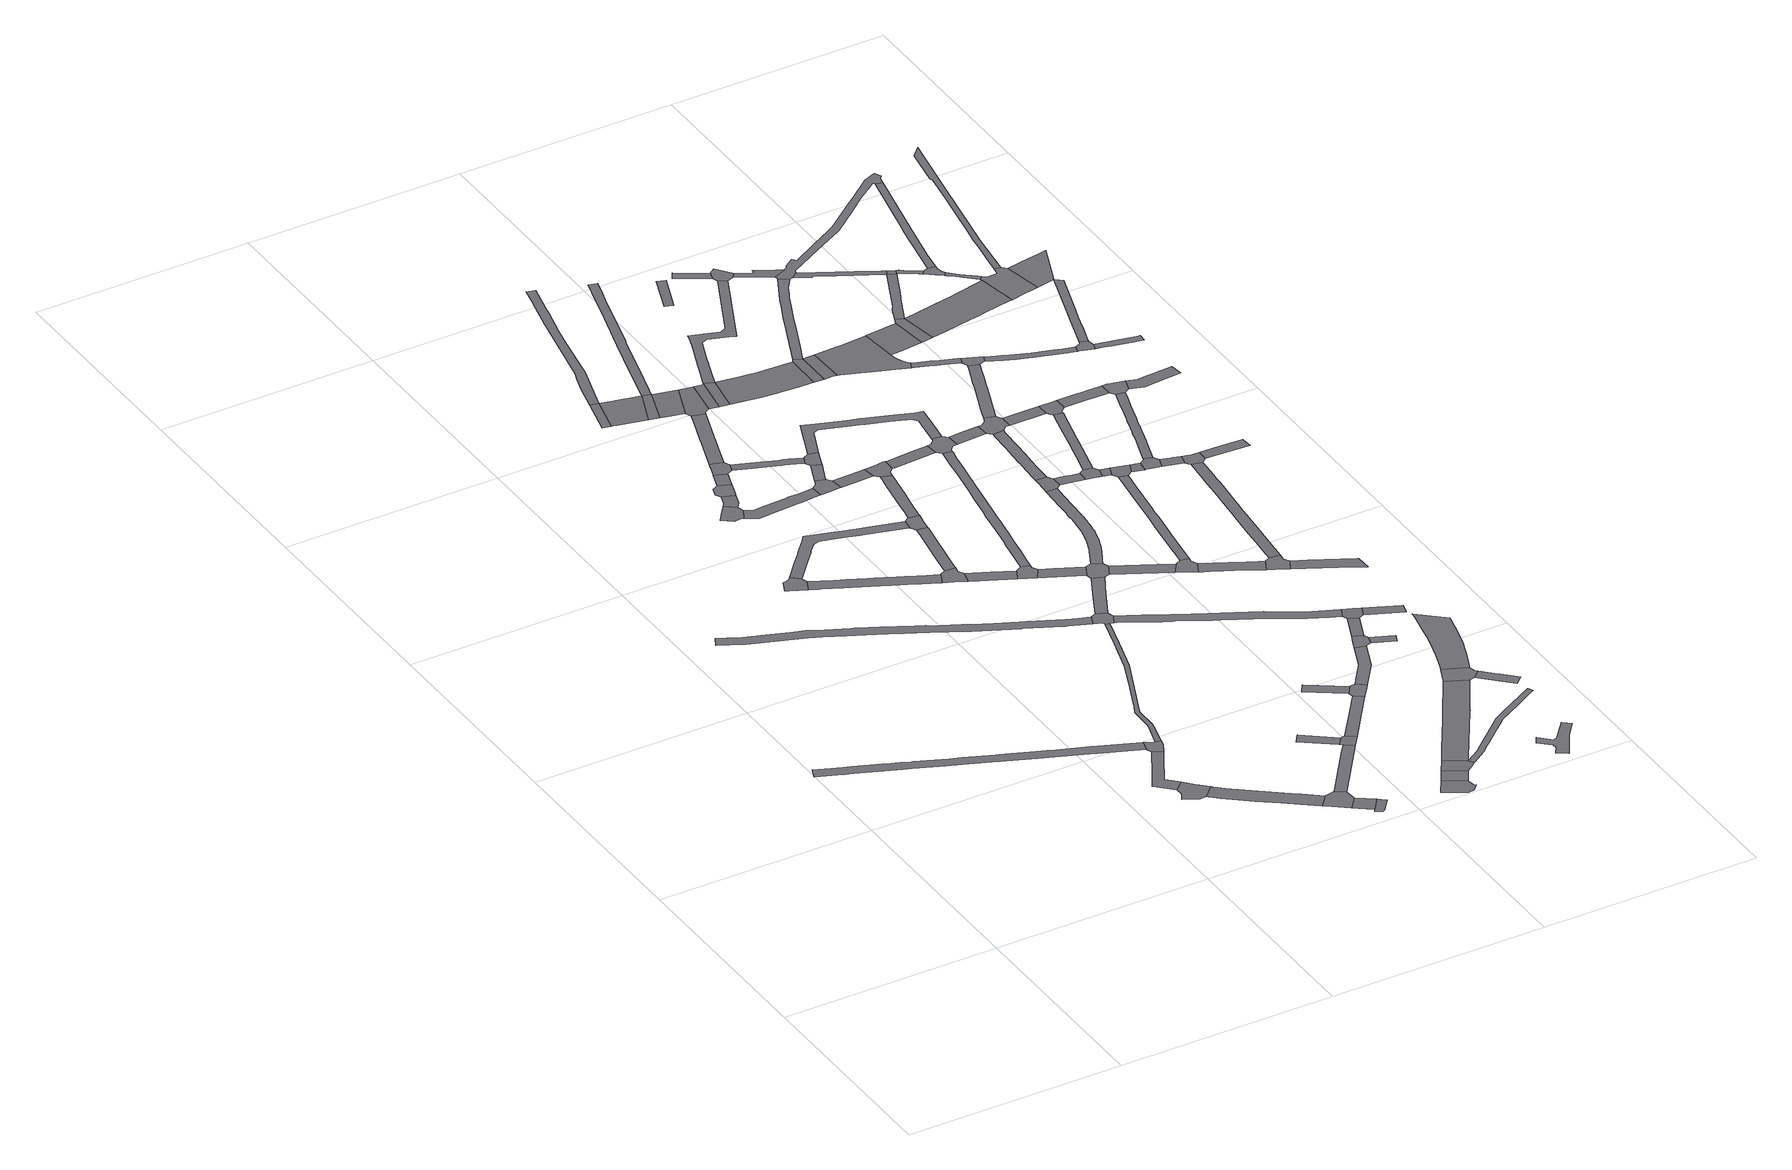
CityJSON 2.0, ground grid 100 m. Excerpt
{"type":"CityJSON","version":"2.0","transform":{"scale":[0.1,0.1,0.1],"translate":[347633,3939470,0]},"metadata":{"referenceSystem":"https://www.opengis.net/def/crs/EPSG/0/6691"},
"CityObjects":{
"road1":{"type":"Road","attributes":{"RoadStructureAttribute.sectionType":"1"},"geometry":[{"type":"MultiSurface","lod":"1","boundaries":[[[0,1,2,3,4,5,6,7,8,9,10,11,12,13,14,15,16,17,18,19,20,21,22,23,24,25,26,27,28,29,30,31,32,33,34,35]]]}]},
"road2":{"type":"Road","geometry":[{"type":"MultiSurface","lod":"1","boundaries":[[[36,37,38,39,40,41,42,43,44,45,46,47,48]]]}]},
"road3":{"type":"Road","geometry":[{"type":"MultiSurface","lod":"1","boundaries":[[[49,50,51,52,53,54,55,56,57]]]}]},
"road4":{"type":"Road","attributes":{"RoadStructureAttribute.sectionType":"1"},"geometry":[{"type":"MultiSurface","lod":"1","boundaries":[[[47,58,59,60,61,62,63,64,65,66,67,68,69,70,71,72,73,74,75,48]]]}]},
"road5":{"type":"Road","attributes":{"RoadStructureAttribute.sectionType":"1"},"geometry":[{"type":"MultiSurface","lod":"1","boundaries":[[[76,77,78,79,80,81,82,83,84,85,86,87,88,89,90,91,92,93,94,95,96,97,98,99,100,101,102,103,104,105,106,107,108,109,110,111,112,113,114,115,116,117,118,119]]]}]},
"road6":{"type":"Road","geometry":[{"type":"MultiSurface","lod":"1","boundaries":[[[34,66,65,120,121,122,35]]]}]},
"road7":{"type":"Road","attributes":{"RoadStructureAttribute.sectionType":"1"},"geometry":[{"type":"MultiSurface","lod":"1","boundaries":[[[123,124,125,126,127,128,129,130,131,132,41,40,133,134,135,136,137,138,139,140,141,142,143]]]}]},
"road8":{"type":"Road","geometry":[{"type":"MultiSurface","lod":"1","boundaries":[[[144,145,146,147,148,149,150,151,152,153]]]}]},
"road9":{"type":"Road","attributes":{"RoadStructureAttribute.sectionType":"1"},"geometry":[{"type":"MultiSurface","lod":"1","boundaries":[[[56,154,155,156,157,158,159,160,161,162,163,164,165,166,167,168,169,170,171,172,173,174,57]]]}]},
"road10":{"type":"Road","attributes":{"RoadStructureAttribute.sectionType":"1"},"geometry":[{"type":"MultiSurface","lod":"1","boundaries":[[[175,176,149,148,177,178,179]]]}]},
"road11":{"type":"Road","geometry":[{"type":"MultiSurface","lod":"1","boundaries":[[[178,180,181,182,183,184,185,179]]]}]},
"road12":{"type":"Road","geometry":[{"type":"MultiSurface","lod":"1","boundaries":[[[186,187,188,189,190,123,143]]]}]},
"road13":{"type":"Road","attributes":{"RoadStructureAttribute.sectionType":"1"},"geometry":[{"type":"MultiSurface","lod":"1","boundaries":[[[191,192,193,194,195,196,197,198,199,200,201,50,49,202,203,204,205,206,207,208,209,210,211]]]}]},
"road14":{"type":"Road","attributes":{"RoadStructureAttribute.sectionType":"1"},"geometry":[{"type":"MultiSurface","lod":"1","boundaries":[[[212,183,182,213,214]]]}]},
"road15":{"type":"Road","geometry":[{"type":"MultiSurface","lod":"1","boundaries":[[[215,216,217,218]]]}]},
"road16":{"type":"Road","attributes":{"RoadStructureAttribute.sectionType":"1"},"geometry":[{"type":"MultiSurface","lod":"1","boundaries":[[[219,220,221,222,223,224,146,145,225,226,227,228,229,230,231,232,233,234,235]]]}]},
"road17":{"type":"Road","attributes":{"RoadStructureAttribute.sectionType":"1"},"geometry":[{"type":"MultiSurface","lod":"1","boundaries":[[[188,187,236,237]]]}]},
"road18":{"type":"Road","attributes":{"RoadStructureAttribute.sectionType":"1"},"geometry":[{"type":"MultiSurface","lod":"1","boundaries":[[[121,238,239,240,241,242,243,244,245,246,247,248,249,250,251,252,253,254,255,256,122]]]}]},
"road19":{"type":"Road","geometry":[{"type":"MultiSurface","lod":"1","boundaries":[[[257,258,259,260,212,214,261,262,263,264]]]}]},
"road20":{"type":"Road","geometry":[{"type":"MultiSurface","lod":"1","boundaries":[[[265,266,267,268,269,237,236,270]]]}]},
"road21":{"type":"Road","attributes":{"function":"3","RoadStructureAttribute.sectionType":"1"},"geometry":[{"type":"MultiSurface","lod":"1","boundaries":[[[271,272,216,215,273,274,275,276,277]]]}]},
"road22":{"type":"Road","geometry":[{"type":"MultiSurface","lod":"1","boundaries":[[[278,165,164,279,280,281,282,283,284]]]}]},
"road23":{"type":"Road","attributes":{"RoadStructureAttribute.sectionType":"1"},"geometry":[{"type":"MultiSurface","lod":"1","boundaries":[[[285,190,189,286,287,288]]]}]},
"road24":{"type":"Road","attributes":{"RoadStructureAttribute.sectionType":"1"},"geometry":[{"type":"MultiSurface","lod":"1","boundaries":[[[289,290,291,292,293,264,263,294,295,296,297,298,299]]]}]},
"road25":{"type":"Road","geometry":[{"type":"MultiSurface","lod":"1","boundaries":[[[300,277,276,301]]]}]},
"road26":{"type":"Road","attributes":{"RoadStructureAttribute.sectionType":"1"},"geometry":[{"type":"MultiSurface","lod":"1","boundaries":[[[302,303,304,305,306,262,261,307,308,309,310,311,312,313]]]}]},
"road27":{"type":"Road","attributes":{"RoadStructureAttribute.sectionType":"1"},"geometry":[{"type":"MultiSurface","lod":"1","boundaries":[[[314,315,316,317,278,284,318,319,320,321,322,323,324,325,326]]]}]},
"road28":{"type":"Road","attributes":{"RoadStructureAttribute.sectionType":"1"},"geometry":[{"type":"MultiSurface","lod":"1","boundaries":[[[327,328,282,281,329,330,331,332]]]}]},
"road29":{"type":"Road","attributes":{"RoadStructureAttribute.sectionType":"1"},"geometry":[{"type":"MultiSurface","lod":"1","boundaries":[[[333,334,335,336]]]}]},
"road30":{"type":"Road","geometry":[{"type":"MultiSurface","lod":"1","boundaries":[[[234,337,338,339,340,341,342,343,235]]]}]},
"road31":{"type":"Road","attributes":{"function":"3","RoadStructureAttribute.sectionType":"1"},"geometry":[{"type":"MultiSurface","lod":"1","boundaries":[[[301,344,345,346,347,348,300]]]}]},
"road32":{"type":"Road","attributes":{"RoadStructureAttribute.sectionType":"1"},"geometry":[{"type":"MultiSurface","lod":"1","boundaries":[[[349,350,351,352,353,354,355,356,357,358,359,360,361,362,363,364,365,217,216]]]}]},
"road33":{"type":"Road","geometry":[{"type":"MultiSurface","lod":"1","boundaries":[[[118,366,367,368,369,246,245,370,371,372,373,374,375,376,119]]]}]},
"road34":{"type":"Road","geometry":[{"type":"MultiSurface","lod":"1","boundaries":[[[325,377,378,379,380,191,211,326]]]}]},
"road35":{"type":"Road","attributes":{"RoadStructureAttribute.sectionType":"1"},"geometry":[{"type":"MultiSurface","lod":"1","boundaries":[[[341,381,382,383,384,385,386,342]]]}]},
"road36":{"type":"Road","geometry":[{"type":"MultiSurface","lod":"1","boundaries":[[[333,336,288,287,387,388]]]}]},
"road37":{"type":"Road","geometry":[{"type":"MultiSurface","lod":"1","boundaries":[[[389,390,391,347,346,392,289,299]]]}]},
"road38":{"type":"Road","geometry":[{"type":"MultiSurface","lod":"1","boundaries":[[[393,394,395,396,332,331,397]]]}]},
"road39":{"type":"Road","geometry":[{"type":"MultiSurface","lod":"1","boundaries":[[[398,302,313,384,383,399,400]]]}]},
"road40":{"type":"Road","attributes":{"RoadStructureAttribute.sectionType":"1"},"geometry":[{"type":"MultiSurface","lod":"1","boundaries":[[[401,402,403,404,340,339]]]}]},
"road41":{"type":"Road","geometry":[{"type":"MultiSurface","lod":"1","boundaries":[[[405,406,407,408,409,410,411]]]}]},
"road42":{"type":"Road","attributes":{"RoadStructureAttribute.sectionType":"1"},"geometry":[{"type":"MultiSurface","lod":"1","boundaries":[[[412,413,414,415,416,417,380,379,418,419,420,421,422,423]]]}]},
"road43":{"type":"Road","attributes":{"function":"3","RoadStructureAttribute.sectionType":"1"},"geometry":[{"type":"MultiSurface","lod":"1","boundaries":[[[391,390,424,425]]]}]},
"road44":{"type":"Road","attributes":{"RoadStructureAttribute.sectionType":"1"},"geometry":[{"type":"MultiSurface","lod":"1","boundaries":[[[375,426,427,428,429,430,376]]]}]},
"road45":{"type":"Road","attributes":{"function":"3","RoadStructureAttribute.sectionType":"1"},"geometry":[{"type":"MultiSurface","lod":"1","boundaries":[[[431,432,433,410,409]]]}]},
"road46":{"type":"Road","attributes":{"RoadStructureAttribute.sectionType":"1"},"geometry":[{"type":"MultiSurface","lod":"1","boundaries":[[[434,435,393,397,436,437]]]}]},
"road47":{"type":"Road","geometry":[{"type":"MultiSurface","lod":"1","boundaries":[[[424,438,439,440,425]]]}]},
"road48":{"type":"Road","attributes":{"RoadStructureAttribute.sectionType":"1"},"geometry":[{"type":"MultiSurface","lod":"1","boundaries":[[[300,441,442,443,444,445,446,447,448,449,450,451,452,453,454,455,456,457,458,459,460,461,462,463,464,465,466,467,468,469,470,471,277]]]}]},
"road49":{"type":"Road","attributes":{"RoadStructureAttribute.sectionType":"1"},"geometry":[{"type":"MultiSurface","lod":"1","boundaries":[[[387,472,473,474,475,388]]]}]},
"road50":{"type":"Road","geometry":[{"type":"MultiSurface","lod":"1","boundaries":[[[422,476,477,478,479,480,481,482,403,402,423]]]}]},
"road51":{"type":"Road","geometry":[{"type":"MultiSurface","lod":"1","boundaries":[[[483,484,485,486,487,488,433,432]]]}]},
"road52":{"type":"Road","attributes":{"RoadStructureAttribute.sectionType":"1"},"geometry":[{"type":"MultiSurface","lod":"1","boundaries":[[[489,490,491,492]]]}]},
"road53":{"type":"Road","geometry":[{"type":"MultiSurface","lod":"1","boundaries":[[[429,428,493,494,495,496,434,437]]]}]},
"road54":{"type":"Road","attributes":{"RoadStructureAttribute.sectionType":"1"},"geometry":[{"type":"MultiSurface","lod":"1","boundaries":[[[395,497,498,499,500,501,502,503,504,505,506,507,508,509,510,511,512,513,514,515,516,517,518,519,520,521,522,523,524,525,526,396]]]}]},
"road55":{"type":"Road","attributes":{"function":"3","RoadStructureAttribute.sectionType":"1"},"geometry":[{"type":"MultiSurface","lod":"1","boundaries":[[[438,527,528,529,530,531,532,533,534,535,536,537,538,539,540,541,439]]]}]},
"road56":{"type":"Road","geometry":[{"type":"MultiSurface","lod":"1","boundaries":[[[542,489,492,474,473,543,544]]]}]},
"road57":{"type":"Road","attributes":{"RoadStructureAttribute.sectionType":"1"},"geometry":[{"type":"MultiSurface","lod":"1","boundaries":[[[545,546,547,548,549,550,551,478,477]]]}]},
"road58":{"type":"Road","attributes":{"RoadStructureAttribute.sectionType":"1"},"geometry":[{"type":"MultiSurface","lod":"1","boundaries":[[[552,553,554,555,556,557,558,559,560,561,562,563,564,565,566,567,568,569,398,400,570,571,572,573,574,575,576,577,578,579,580,581,582,583]]]}]},
"road59":{"type":"Road","attributes":{"RoadStructureAttribute.sectionType":"1"},"geometry":[{"type":"MultiSurface","lod":"1","boundaries":[[[373,584,585,586,587,588,589,590,591,592,593,594,595,596,597,598,599,600,601,602,603,604,605,606,607,608,609,374]]]}]},
"road60":{"type":"Road","attributes":{"RoadStructureAttribute.sectionType":"1"},"geometry":[{"type":"MultiSurface","lod":"1","boundaries":[[[493,610,611,612,613,494]]]}]},
"road61":{"type":"Road","attributes":{"RoadStructureAttribute.sectionType":"1"},"geometry":[{"type":"MultiSurface","lod":"1","boundaries":[[[614,615,616,617,618,619,620,621,622,623,624,625,626,627,628,629,630,631,632,633,634,635,636,637,638,639,640,641,642,643,644,645,646,647,648,649,650,651,652,653,654,655,656,657,658,659,660,661,662,663,664,665,666,667,668,669,670,671,672,673,674,675,676,677,678,679,496,495]]]}]},
"road62":{"type":"Road","attributes":{"function":"3","RoadStructureAttribute.sectionType":"1"},"geometry":[{"type":"MultiSurface","lod":"1","boundaries":[[[680,681,682,683,684,685,686,687,688,689,690,691,692,693,694,695,696,697,698,699,488,487]]]}]},
"road63":{"type":"Road","attributes":{"RoadStructureAttribute.sectionType":"1"},"geometry":[{"type":"MultiSurface","lod":"1","boundaries":[[[700,701,702,703,704,542,544]]]}]},
"road64":{"type":"Road","attributes":{"RoadStructureAttribute.sectionType":"1"},"geometry":[{"type":"MultiSurface","lod":"1","boundaries":[[[705,706,707,708,709,710,711,712,713,714,715,716,717,718,719,720,721,722,723,724,725,440,439]]]}]},
"road65":{"type":"Road","geometry":[{"type":"MultiSurface","lod":"1","boundaries":[[[552,583,726,727,548,547,513,512,728,729,730,731,732]]]}]},
"road66":{"type":"Road","geometry":[{"type":"MultiSurface","lod":"1","boundaries":[[[612,611,733,734,735,736,737,738,739]]]}]},
"road67":{"type":"Road","geometry":[{"type":"MultiSurface","lod":"1","boundaries":[[[740,534,533,741,742,743]]]}]},
"road68":{"type":"Road","attributes":{"RoadStructureAttribute.sectionType":"1"},"geometry":[{"type":"MultiSurface","lod":"1","boundaries":[[[486,744,745,746,747,748,749,750,751,752,753,754,755,756,757,758,759,760,761,487]]]}]},
"road69":{"type":"Road","attributes":{"RoadStructureAttribute.sectionType":"1"},"geometry":[{"type":"MultiSurface","lod":"1","boundaries":[[[762,763,764,765]]]}]},
"road70":{"type":"Road","geometry":[{"type":"MultiSurface","lod":"1","boundaries":[[[766,767,768,769,770,742,741]]]}]},
"road71":{"type":"Road","geometry":[{"type":"MultiSurface","lod":"1","boundaries":[[[771,772,773,774,775,650,649,776]]]}]},
"road72":{"type":"Road","geometry":[{"type":"MultiSurface","lod":"1","boundaries":[[[777,778,779,702,701,780,781]]]}]},
"road73":{"type":"Road","attributes":{"RoadStructureAttribute.sectionType":"1"},"geometry":[{"type":"MultiSurface","lod":"1","boundaries":[[[731,782,783,784,732]]]}]},
"road74":{"type":"Road","attributes":{"RoadStructureAttribute.sectionType":"1"},"geometry":[{"type":"MultiSurface","lod":"1","boundaries":[[[785,786,787,788,789,790,791,792,793,794,795,796,797,798]]]}]},
"road75":{"type":"Road","attributes":{"RoadStructureAttribute.sectionType":"1"},"geometry":[{"type":"MultiSurface","lod":"1","boundaries":[[[799,800,801,802,803,734,733,804,805,806,807,808,809,810,811,812]]]}]},
"road76":{"type":"Road","attributes":{"RoadStructureAttribute.sectionType":"1"},"geometry":[{"type":"MultiSurface","lod":"1","boundaries":[[[772,813,814,815,816,817,818,819,820,821,822,823,824,825,826,827,828,773]]]}]},
"road77":{"type":"Road","attributes":{"RoadStructureAttribute.sectionType":"1"},"geometry":[{"type":"MultiSurface","lod":"1","boundaries":[[[777,829,830,778]]]}]},
"road78":{"type":"Road","attributes":{"RoadStructureAttribute.sectionType":"1"},"geometry":[{"type":"MultiSurface","lod":"1","boundaries":[[[831,832,833,834,835,836,771,776]]]}]},
"road79":{"type":"Road","attributes":{"RoadStructureAttribute.sectionType":"1"},"geometry":[{"type":"MultiSurface","lod":"1","boundaries":[[[780,837,838,781]]]}]},
"road80":{"type":"Road","attributes":{"RoadStructureAttribute.sectionType":"1"},"geometry":[{"type":"MultiSurface","lod":"1","boundaries":[[[738,839,840,841,842,843,844,845,846,847,848,849,850,851,852,853,854,855,739]]]}]},
"road81":{"type":"Road","geometry":[{"type":"MultiSurface","lod":"1","boundaries":[[[686,856,857,858,859,860,861,687]]]}]},
"road82":{"type":"Road","attributes":{"RoadStructureAttribute.sectionType":"1"},"geometry":[{"type":"MultiSurface","lod":"1","boundaries":[[[862,863,864,865,866,867]]]}]},
"road83":{"type":"Road","geometry":[{"type":"MultiSurface","lod":"1","boundaries":[[[830,829,868,869,870,597,596]]]}]},
"road84":{"type":"Road","attributes":{"RoadStructureAttribute.sectionType":"1"},"geometry":[{"type":"MultiSurface","lod":"1","boundaries":[[[768,871,872,873,874,875,876,877,878,879,880,881,882,883,769]]]}]},
"road85":{"type":"Road","geometry":[{"type":"MultiSurface","lod":"1","boundaries":[[[884,885,886,887,783,782,820,819,888,889,890]]]}]},
"road86":{"type":"Road","geometry":[{"type":"MultiSurface","lod":"1","boundaries":[[[834,833,891,892,893,894,895]]]}]},
"road87":{"type":"Road","attributes":{"RoadStructureAttribute.sectionType":"1"},"geometry":[{"type":"MultiSurface","lod":"1","boundaries":[[[742,896,897,898,899,900,901,902,903,904,905,906,907,908,909,910,911,912,913,743]]]}]},
"road88":{"type":"Road","geometry":[{"type":"MultiSurface","lod":"1","boundaries":[[[914,915,916,917,918,919,920,799,812]]]}]},
"road89":{"type":"Road","attributes":{"RoadStructureAttribute.sectionType":"1"},"geometry":[{"type":"MultiSurface","lod":"1","boundaries":[[[921,922,857,856,923,924,925]]]}]},
"road90":{"type":"Road","attributes":{"RoadStructureAttribute.sectionType":"1"},"geometry":[{"type":"MultiSurface","lod":"1","boundaries":[[[926,893,892,927,928]]]}]},
"road91":{"type":"Road","geometry":[{"type":"MultiSurface","lod":"1","boundaries":[[[715,714,929,930,931,862,867]]]}]},
"road92":{"type":"Road","attributes":{"function":"3","RoadStructureAttribute.sectionType":"1"},"geometry":[{"type":"MultiSurface","lod":"1","boundaries":[[[932,933,934,935,936,937,938,939,940,941,942,943,860,859,944,945,946,947,948,949,950,951,952,953,954,955,956,957,958,959]]]}]},
"road93":{"type":"Road","attributes":{"RoadStructureAttribute.sectionType":"1"},"geometry":[{"type":"MultiSurface","lod":"1","boundaries":[[[960,869,868,961,962]]]}]},
"road94":{"type":"Road","geometry":[{"type":"MultiSurface","lod":"1","boundaries":[[[928,846,845,963,964,965,926]]]}]},
"road95":{"type":"Road","attributes":{"RoadStructureAttribute.sectionType":"1"},"geometry":[{"type":"MultiSurface","lod":"1","boundaries":[[[966,967,968,969,970,971,972,973,895,894,974,975,976]]]}]},
"road96":{"type":"Road","attributes":{"RoadStructureAttribute.sectionType":"1"},"geometry":[{"type":"MultiSurface","lod":"1","boundaries":[[[889,977,978,979,890]]]}]},
"road97":{"type":"Road","attributes":{"RoadStructureAttribute.sectionType":"1"},"geometry":[{"type":"MultiSurface","lod":"1","boundaries":[[[980,981,982,983,984,985,986,987,988,885,884,989,990,991,992,993,994,995,996,997,998]]]}]},
"road98":{"type":"Road","attributes":{"RoadStructureAttribute.sectionType":"1"},"geometry":[{"type":"MultiSurface","lod":"1","boundaries":[[[999,1000,964,963,1001]]]}]},
"road99":{"type":"Road","geometry":[{"type":"MultiSurface","lod":"1","boundaries":[[[929,1002,1003,1004,1005,1006,1007,1008,1009,1010,930]]]}]},
"road100":{"type":"Road","attributes":{"RoadStructureAttribute.sectionType":"1"},"geometry":[{"type":"MultiSurface","lod":"1","boundaries":[[[1011,1012,1013,917,916,1014,1015,1016]]]}]},
"road101":{"type":"Road","attributes":{"RoadStructureAttribute.sectionType":"1"},"geometry":[{"type":"MultiSurface","lod":"1","boundaries":[[[1017,1018,1019,1020,1021,1022,875,874,1023,1024,1025,1026,1027,1028]]]}]},
"road102":{"type":"Road","attributes":{"function":"3","RoadStructureAttribute.sectionType":"1"},"geometry":[{"type":"MultiSurface","lod":"1","boundaries":[[[1029,1030,880,879,1031,1032,1033]]]}]},
"road103":{"type":"Road","attributes":{"RoadStructureAttribute.sectionType":"1"},"geometry":[{"type":"MultiSurface","lod":"1","boundaries":[[[1034,1035,1036,1037,1038,1039,1040,1041,920,919,1042,1043,1044,1045,1046,1047,1048,1049,1050,1051]]]}]},
"road104":{"type":"Road","geometry":[{"type":"MultiSurface","lod":"1","boundaries":[[[1052,1053,999,1001,1054,1055,1056,1057]]]}]},
"road105":{"type":"Road","geometry":[{"type":"MultiSurface","lod":"1","boundaries":[[[1058,1059,1060,1061,1062,1063,978,977,966,976]]]}]},
"road106":{"type":"Road","geometry":[{"type":"MultiSurface","lod":"1","boundaries":[[[1064,998,997,1065,1066,1067,1068,1017,1028]]]}]},
"road107":{"type":"Road","geometry":[{"type":"MultiSurface","lod":"1","boundaries":[[[1032,1069,1070,1071,1072,1033]]]}]},
"road108":{"type":"Road","attributes":{"RoadStructureAttribute.sectionType":"1"},"geometry":[{"type":"MultiSurface","lod":"1","boundaries":[[[1073,1074,1075,1076,1056,1055]]]}]},
"road109":{"type":"Road","geometry":[{"type":"MultiSurface","lod":"1","boundaries":[[[1077,1078,1079,1080,1074,1073,1081,1051,1050,1082]]]}]},
"road110":{"type":"Road","attributes":{"RoadStructureAttribute.sectionType":"1"},"geometry":[{"type":"MultiSurface","lod":"1","boundaries":[[[1083,1084,1085,1086,1087,1088,1089,1090,1091,1092,1093,1094,1095,1096,1097,1098,1099,1100,1101,1102,1103,1104,1105,1052,1057]]]}]},
"road111":{"type":"Road","attributes":{"RoadStructureAttribute.sectionType":"1"},"geometry":[{"type":"MultiSurface","lod":"1","boundaries":[[[1106,1107,1108,1109,1110,1111,1112,1113,1114,1115,1116,1117,1118]]]}]},
"road112":{"type":"Road","attributes":{"RoadStructureAttribute.sectionType":"1"},"geometry":[{"type":"MultiSurface","lod":"1","boundaries":[[[1119,1120,1121,1122,1123,1124,1125,1126,1127,1128,1129,1130,1061,1060]]]}]},
"road113":{"type":"Road","attributes":{"RoadStructureAttribute.sectionType":"1"},"geometry":[{"type":"MultiSurface","lod":"1","boundaries":[[[1131,1132,1133,1134,1135,1118,1136,1137,1138,1139,1072,1071,1140,1141,1142,1135,1143,1144,1145,1146]]]}]},
"road114":{"type":"Road","attributes":{"RoadStructureAttribute.sectionType":"1"},"geometry":[{"type":"MultiSurface","lod":"1","boundaries":[[[1147,1148,1149,1150,1151,1152,1153,1066,1065,1154,1155,1156,1157,1158,1159,1160,1161,1162,1163]]]}]},
"road115":{"type":"Road","attributes":{"RoadStructureAttribute.sectionType":"1"},"geometry":[{"type":"MultiSurface","lod":"1","boundaries":[[[1164,1165,1077,1082,1166,1167,1168]]]}]},
"road116":{"type":"Road","attributes":{"function":"3","RoadStructureAttribute.sectionType":"1"},"geometry":[{"type":"MultiSurface","lod":"1","boundaries":[[[1169,1170,1171,1172,1071,1070,1173,1174,1175,1176,1177,1178,1179,1180]]]}]},
"road117":{"type":"Road","geometry":[{"type":"MultiSurface","lod":"1","boundaries":[[[1106,1118,1135,1134]]]}]},
"road118":{"type":"Road","geometry":[{"type":"MultiSurface","lod":"1","boundaries":[[[1181,1182,1124,1123,1183,1094,1093,1184,1185]]]}]},
"road119":{"type":"Road","attributes":{"RoadStructureAttribute.sectionType":"1"},"geometry":[{"type":"MultiSurface","lod":"1","boundaries":[[[1186,1187,1188,1189,1190,1191,1192,1193,1194,1195,1196,1197,1198,1199,1200,1201,1202,1203,1204,1205,1206,1207,1208,1209,1210,1211,1212,1213,1214,1215,1216,1004,1003,907,906,1217,1111,1110]]]}]},
"road120":{"type":"Road","geometry":[{"type":"MultiSurface","lod":"1","boundaries":[[[1218,1219,1220,1221,1222,1223,1224,1225,1226,1131,1146]]]}]},
"road121":{"type":"Road","geometry":[{"type":"MultiSurface","lod":"1","boundaries":[[[1227,1228,1229,1163,1162,1230,1231,1232]]]}]},
"road122":{"type":"Road","attributes":{"RoadStructureAttribute.sectionType":"1"},"geometry":[{"type":"MultiSurface","lod":"1","boundaries":[[[1233,1234,1235,1236,1237,1238,1185,1184,1239,1240,1241,1242,1243]]]}]},
"road123":{"type":"Road","attributes":{"RoadStructureAttribute.sectionType":"1"},"geometry":[{"type":"MultiSurface","lod":"1","boundaries":[[[1244,1245,1222,1221,1246,1247,1248,1249,1250]]]}]},
"road124":{"type":"Road","attributes":{"RoadStructureAttribute.sectionType":"1"},"geometry":[{"type":"MultiSurface","lod":"1","boundaries":[[[1251,1252,1253,1254,1232,1231,1255,1256,1257,1258,1259,1260,1261]]]}]},
"road125":{"type":"Road","geometry":[{"type":"MultiSurface","lod":"1","boundaries":[[[1179,1262,1263,1264,1265,1266,1267,1268,1269,1250,1249,1180]]]}]},
"road126":{"type":"Road","attributes":{"RoadStructureAttribute.sectionType":"1"},"geometry":[{"type":"MultiSurface","lod":"1","boundaries":[[[1225,1270,1271,1272,1198,1197,1273,1274,1226]]]}]},
"road127":{"type":"Road","attributes":{"RoadStructureAttribute.sectionType":"1"},"geometry":[{"type":"MultiSurface","lod":"1","boundaries":[[[1275,1276,1277,1228,1227,1278,1279,1280,1281,1282,1283]]]}]},
"road128":{"type":"Road","geometry":[{"type":"MultiSurface","lod":"1","boundaries":[[[1284,1285,1265,1264,1275,1286]]]}]},
"road129":{"type":"Road","attributes":{"RoadStructureAttribute.sectionType":"1"},"geometry":[{"type":"MultiSurface","lod":"1","boundaries":[[[1287,1288,1289,1290,1291,1292,1293,1294,1295,1296,1297,1298,1267,1266,1299,1300,1301,1302,1303,1304,1305]]]}]}
},
"vertices":[
[1110,1066,0],[1083,1077,0],[930,1136,0],[914,1142,0],[895,1149,0],[733,1215,0],[720,1221,0],[594,1274,0],[543,1292,0],[405,1349,0],[398,1352,0],[357,1368,0],[300,1391,0],[286,1397,0],[172,1443,0],[136,1457,0],[44,1494,0],[19,1505,0],[0,1458,0],[113,1412,0],[119,1409,0],[152,1397,0],[338,1322,0],[374,1307,0],[452,1275,0],[502,1255,0],[523,1246,0],[701,1174,0],[709,1171,0],[876,1104,0],[894,1096,0],[963,1068,0],[1051,1033,0],[1080,1021,0],[1265,945,0],[1282,995,0],
[1226,595,0],[1220,583,0],[1205,556,0],[1271,519,0],[1301,523,0],[1354,577,0],[1348,582,0],[1341,590,0],[1320,611,0],[1315,615,0],[1299,633,0],[1267,667,0],[1223,625,0],
[694,2735,0],[656,2768,0],[644,2754,0],[643,2753,0],[614,2747,0],[588,2692,0],[605,2684,0],[676,2652,0],[701,2706,0],
[1218,718,0],[1235,749,0],[1245,766,0],[1265,802,0],[1273,816,0],[1277,823,0],[1308,876,0],[1317,893,0],[1275,917,0],[1265,898,0],[1245,864,0],[1228,833,0],[1197,779,0],[1182,754,0],[1172,736,0],[1159,714,0],[1151,700,0],[1155,697,0],
[1516,1915,0],[1468,1933,0],[1323,2001,0],[1297,2012,0],[1203,2057,0],[1116,2096,0],[1085,2114,0],[966,2175,0],[953,2183,0],[876,2223,0],[853,2235,0],[826,2249,0],[789,2269,0],[747,2289,0],[696,2313,0],[682,2319,0],[587,2364,0],[557,2376,0],[516,2399,0],[456,2419,0],[357,2454,0],[268,2485,0],[212,2513,0],[167,2536,0],[144,2491,0],[248,2438,0],[254,2436,0],[346,2403,0],[496,2348,0],[549,2324,0],[637,2283,0],[749,2230,0],[835,2185,0],[850,2178,0],[943,2131,0],[1083,2056,0],[1093,2051,0],[1277,1966,0],[1283,1964,0],[1434,1894,0],[1441,1891,0],[1449,1887,0],[1546,1849,0],[1565,1896,0],
[1344,940,0],[1351,969,0],[1325,975,0],
[1721,283,0],[1643,345,0],[1609,371,0],[1586,388,0],[1438,504,0],[1429,511,0],[1415,522,0],[1396,538,0],[1373,559,0],[1367,564,0],[1308,516,0],[1324,501,0],[1346,482,0],[1364,467,0],[1369,463,0],[1383,452,0],[1457,392,0],[1484,370,0],[1542,327,0],[1606,279,0],[1674,225,0],
[701,3241,0],[714,3235,0],[742,3288,0],[737,3307,0],[734,3318,0],[687,3354,0],[651,3308,0],[647,3303,0],[624,3272,0],[672,3236,0],
[712,2635,0],[724,2629,0],[804,2592,0],[905,2544,0],[979,2509,0],[982,2508,0],[1074,2465,0],[1086,2460,0],[1095,2454,0],[1129,2439,0],[1172,2420,0],[1197,2474,0],[1122,2509,0],[1108,2515,0],[1065,2536,0],[1001,2565,0],[991,2570,0],[952,2588,0],[927,2600,0],[847,2637,0],[802,2658,0],
[711,3402,0],[700,3372,0],[754,3343,0],[773,3399,0],[716,3418,0],
[774,3401,0],[785,3432,0],[800,3477,0],[743,3497,0],[716,3483,0],[703,3445,0],
[1705,201,0],[1769,152,0],[1815,211,0],[1810,262,0],[1770,292,0],
[1268,2883,0],[1097,2931,0],[1073,2937,0],[989,2960,0],[982,2962,0],[856,2998,0],[835,2973,0],[789,2920,0],[774,2904,0],[770,2899,0],[725,2847,0],[707,2749,0],[772,2824,0],[826,2886,0],[827,2888,0],[862,2927,0],[891,2936,0],[996,2907,0],[1061,2889,0],[1083,2882,0],[1261,2833,0],
[768,3571,0],[819,3532,0],[825,3551,0],
[594,4092,0],[635,4262,0],[598,4271,0],[557,4101,0],
[999,3279,0],[984,3279,0],[951,3279,0],[949,3279,0],[822,3269,0],[784,3266,0],[771,3205,0],[802,3207,0],[803,3207,0],[822,3209,0],[957,3217,0],[971,3218,0],[1029,3223,0],[1032,3223,0],[1038,3224,0],[1071,3225,0],[1068,3284,0],
[1844,95,0],[1890,155,0],
[1379,1076,0],[1382,1091,0],[1382,1196,0],[1400,1237,0],[1520,1511,0],[1566,1672,0],[1587,1748,0],[1606,1816,0],[1588,1821,0],[1568,1749,0],[1554,1703,0],[1548,1682,0],[1499,1519,0],[1458,1414,0],[1395,1267,0],[1386,1247,0],[1364,1202,0],[1362,1103,0],[1359,1083,0],
[788,3628,0],[784,3615,0],[773,3585,0],[772,3580,0],[852,3564,0],[865,3602,0],[852,3630,0],[795,3649,0],
[1865,64,0],[1877,69,0],[1923,128,0],[1911,137,0],[1903,145,0],[1836,81,0],
[704,4246,0],[697,4247,0],[608,4089,0],[617,4087,0],[652,4078,0],[746,4056,0],[812,4220,0],
[1223,2488,0],[1215,2400,0],[1265,2376,0],[1267,2375,0],[1283,2434,0],[1269,2460,0],[1273,2485,0],
[1936,518,0],[1976,488,0],[2014,538,0],[1974,568,0],
[913,3993,0],[891,3930,0],[857,3829,0],[851,3811,0],[848,3804,0],[884,3725,0],[908,3795,0],[914,3810,0],[917,3819,0],[958,3937,0],[970,3974,0],
[851,4210,0],[793,4044,0],
[1150,3496,0],[1094,3518,0],[1074,3525,0],[1052,3533,0],[986,3558,0],[931,3536,0],[1007,3508,0],[1040,3494,0],[1045,3494,0],[1056,3489,0],[1102,3472,0],[1134,3459,0],
[1273,2779,0],[1257,2685,0],[1251,2653,0],[1246,2622,0],[1277,2511,0],[1284,2556,0],[1298,2636,0],[1303,2658,0],[1306,2677,0],[1317,2744,0],[1325,2790,0],[1326,2799,0],[1277,2807,0],
[1386,2386,0],[1383,2387,0],[1309,2356,0],[1412,2308,0],[1448,2290,0],[1478,2342,0],
[1991,618,0],[1850,725,0],[1820,685,0],[1961,578,0],
[1119,3227,0],[1170,3230,0],[1171,3230,0],[1164,3289,0],[1147,3314,0],[1103,3327,0],[1093,3301,0],
[832,4035,0],[856,4029,0],[899,4020,0],[963,4183,0],[858,4209,0],
[702,4487,0],[743,4702,0],[762,4799,0],[795,4938,0],[800,4960,0],[805,4981,0],[834,5106,0],[795,5115,0],[778,5041,0],[774,5026,0],[769,5001,0],[739,4874,0],[736,4861,0],[706,4712,0],[663,4498,0],[649,4462,0],[625,4388,0],
[1585,1834,0],[1588,1832,0],[1589,1829,0],[1590,1826,0],[1607,1818,0],[1609,1819,0],[1613,1819,0],[1623,1813,0],[1647,1858,0],[1639,1886,0],[1591,1908,0],
[1334,2848,0],[1336,2855,0],[1342,2891,0],[1293,2899,0],
[1153,3331,0],[1182,3397,0],[1190,3416,0],[1146,3432,0],[1140,3416,0],[1119,3366,0],
[2053,591,0],[2013,621,0],
[974,3984,0],[999,3999,0],[1028,4172,0],[901,4015,0],
[1555,2306,0],[1542,2333,0],[1545,2349,0],[1505,2356,0],[1523,2255,0],
[1178,3509,0],[1191,3421,0],[1222,3499,0],
[1242,3234,0],[1327,3239,0],[1320,3297,0],[1295,3296,0],
[2236,7,0],[2265,11,0],[2292,41,0],[2282,50,0],[2277,80,0],[2183,137,0],[2139,65,0],
[1344,3196,0],[1336,3148,0],[1327,3096,0],[1325,3087,0],[1310,2997,0],[1300,2937,0],[1344,2904,0],[1359,2990,0],[1370,3052,0],[1387,3151,0],[1395,3201,0],[1347,3217,0],
[1043,3992,0],[1073,4165,0],
[1691,1988,0],[1701,2008,0],[1762,2120,0],[1709,2140,0],[1644,2011,0],
[2298,115,0],[2314,144,0],[2221,200,0],
[1733,2223,0],[1617,2278,0],[1629,2205,0],[1705,2170,0],
[1090,3984,0],[1119,4157,0],[1076,4174,0],
[860,4241,0],[864,4257,0],[868,4271,0],[896,4372,0],[919,4458,0],[933,4504,0],[955,4586,0],[960,4598,0],[965,4617,0],[974,4649,0],[986,4696,0],[1016,4805,0],[1017,4809,0],[1025,4838,0],[1043,4904,0],[1055,4946,0],[1076,5022,0],[1037,5032,0],[1009,4930,0],[978,4820,0],[971,4792,0],[958,4744,0],[942,4688,0],[936,4665,0],[934,4658,0],[916,4596,0],[888,4497,0],[863,4405,0],[857,4383,0],[826,4271,0],[818,4242,0],
[2151,723,0],[2229,828,0],[2189,857,0],[2110,751,0],
[1400,3225,0],[1422,3245,0],[1422,3303,0],[1414,3305,0],[1385,3301,0],[1379,3300,0],[1322,3297,0],
[2332,158,0],[2356,175,0],[2362,180,0],[2368,184,0],[2352,208,0],[2259,264,0],
[2214,924,0],[2053,1030,0],[2025,989,0],[2185,883,0],
[1788,2129,0],[1816,2183,0],[1807,2211,0],[1761,2233,0],
[1554,2399,0],[1565,2459,0],[1575,2530,0],[1584,2571,0],[1600,2669,0],[1609,2727,0],[1617,2773,0],[1638,2896,0],[1642,2925,0],[1662,3038,0],[1665,3059,0],[1672,3096,0],[1676,3122,0],[1684,3176,0],[1693,3220,0],[1694,3229,0],[1655,3236,0],[1651,3214,0],[1639,3145,0],[1630,3087,0],[1606,2948,0],[1594,2877,0],[1578,2784,0],[1572,2750,0],[1555,2647,0],[1539,2553,0],[1532,2514,0],[1526,2481,0],[1514,2409,0],[1512,2396,0],
[1139,3976,0],[1226,3964,0],[1295,3959,0],[1316,3958,0],[1398,3952,0],[1450,3951,0],[1467,3951,0],[1469,4124,0],[1436,4126,0],[1406,4127,0],[1344,4130,0],[1307,4131,0],[1269,4134,0],[1234,4138,0],[1136,4154,0],
[2241,927,0],[2265,876,0],[2281,897,0],
[1432,3245,0],[1562,3253,0],[1635,3258,0],[1628,3317,0],[1555,3312,0],[1510,3309,0],[1428,3303,0],
[1715,3346,0],[1717,3363,0],[1729,3445,0],[1730,3451,0],[1730,3453,0],[1731,3457,0],[1742,3540,0],[1729,3545,0],[1707,3552,0],[1608,3587,0],[1517,3618,0],[1503,3623,0],[1495,3626,0],[1443,3643,0],[1319,3686,0],[1259,3707,0],[1220,3612,0],[1218,3606,0],[1230,3517,0],[1277,3632,0],[1304,3644,0],[1368,3622,0],[1438,3598,0],[1467,3588,0],[1493,3579,0],[1588,3547,0],[1674,3516,0],[1690,3491,0],[1684,3452,0],[1680,3422,0],[1672,3361,0],[1670,3352,0],
[1634,1808,0],[1751,1744,0],[1797,1719,0],[1834,1702,0],[1846,1696,0],[1980,1624,0],[2010,1610,0],[2186,1517,0],[2227,1493,0],[2312,1443,0],[2317,1440,0],[2400,1403,0],[2449,1382,0],[2470,1428,0],[2334,1488,0],[2277,1522,0],[2223,1554,0],[2211,1561,0],[2190,1574,0],[2034,1654,0],[1990,1678,0],[1868,1741,0],[1857,1747,0],[1804,1775,0],[1752,1802,0],[1698,1831,0],
[1966,2037,0],[2025,2004,0],[2060,2055,0],[1993,2090,0],
[1818,2234,0],[1831,2257,0],[1840,2276,0],[1849,2292,0],[1852,2301,0],[1856,2309,0],[1864,2326,0],[1870,2343,0],[1876,2360,0],[1882,2378,0],[1884,2385,0],[1884,2386,0],[1887,2394,0],[1892,2414,0],[1894,2421,0],[1895,2426,0],[1897,2432,0],[1898,2437,0],[1899,2442,0],[1900,2451,0],[1903,2465,0],[1903,2469,0],[1905,2487,0],[1906,2493,0],[1908,2507,0],[1909,2520,0],[1909,2525,0],[1911,2543,0],[1911,2547,0],[1911,2548,0],[1911,2550,0],[1911,2555,0],[1912,2564,0],[1916,2640,0],[1921,2715,0],[1924,2778,0],[1874,2781,0],[1867,2660,0],[1867,2645,0],[1864,2600,0],[1863,2591,0],[1862,2567,0],[1861,2555,0],[1860,2537,0],[1860,2529,0],[1858,2519,0],[1856,2500,0],[1854,2482,0],[1852,2464,0],[1851,2459,0],[1850,2452,0],[1848,2446,0],[1846,2435,0],[1844,2428,0],[1842,2422,0],[1839,2410,0],[1835,2394,0],[1830,2379,0],[1824,2362,0],[1817,2345,0],[1810,2328,0],[1808,2323,0],[1806,2319,0],[1802,2312,0],[1794,2295,0],[1779,2266,0],
[2364,228,0],[2424,326,0],[2541,515,0],[2546,523,0],[2552,534,0],[2648,697,0],[2658,716,0],[2561,762,0],[2549,742,0],[2548,740,0],[2539,725,0],[2457,589,0],[2447,573,0],[2405,503,0],[2401,497,0],[2374,452,0],[2369,444,0],[2339,396,0],[2326,375,0],[2324,371,0],
[2370,1016,0],[2423,1146,0],[2374,1158,0],[2326,1041,0],[2260,953,0],
[1140,4214,0],[1159,4267,0],[1170,4296,0],[1173,4306,0],[1212,4405,0],[1223,4431,0],[1252,4445,0],[1337,4413,0],[1368,4402,0],[1541,4770,0],[1508,4791,0],[1357,4474,0],[1329,4460,0],[1276,4479,0],[1198,4507,0],[1192,4479,0],[1169,4418,0],[1123,4300,0],[1111,4268,0],[1094,4222,0],[1092,4217,0],
[1669,3339,0],[1646,3319,0],[1697,3242,0],[1718,3263,0],[1720,3263,0],[1739,3264,0],[1735,3324,0],
[2109,1960,0],[2137,2015,0],[2125,2039,0],[2124,2042,0],[2124,2044,0],[2127,2063,0],[2087,2069,0],
[1475,4134,0],[1514,3950,0],[1516,4124,0],[1478,4141,0],
[2440,233,0],[2459,250,0],[2476,265,0],[2495,281,0],[2550,331,0],[2611,385,0],[2624,397,0],[2677,427,0],[2746,466,0],[2830,513,0],[2842,519,0],[2831,545,0],[2662,450,0],[2629,431,0],[2615,423,0],[2608,419,0],[2447,276,0],[2422,254,0],
[1290,4916,0],[1225,4741,0],[1262,4727,0],[1330,4901,0],
[1553,3950,0],[1561,3949,0],[1575,3948,0],[1571,4125,0],[1541,4124,0],
[1948,2848,0],[1930,2872,0],[1880,2874,0],[1879,2855,0],[1876,2802,0],[1948,2797,0],
[2452,1216,0],[2406,1235,0],[2390,1197,0],[2451,1156,0],[2461,1195,0],
[1880,3273,0],[1877,3333,0],[1790,3329,0],
[2802,236,0],[2747,170,0],[2730,166,0],[2678,216,0],[2658,181,0],[2710,133,0],[2710,111,0],[2689,77,0],[2733,46,0],[2787,136,0],[2800,160,0],[2829,196,0],[2856,229,0],[2821,258,0],
[2383,1888,0],[2360,1900,0],[2329,1916,0],[2315,1923,0],[2250,1957,0],[2129,1950,0],[2143,1945,0],[2153,1939,0],[2203,1915,0],[2233,1899,0],[2240,1896,0],[2319,1853,0],[2321,1852,0],[2355,1834,0],
[1934,2952,0],[1937,3006,0],[1938,3026,0],[1944,3120,0],[1945,3129,0],[1950,3236,0],[1952,3255,0],[1901,3252,0],[1900,3233,0],[1896,3158,0],[1895,3142,0],[1891,3073,0],[1888,3019,0],[1887,3004,0],[1887,3002,0],[1881,2894,0],
[2503,1338,0],[2458,1360,0],
[2016,2784,0],[2029,2782,0],[2059,2777,0],[2061,2828,0],[2031,2833,0],[1979,2843,0],
[2550,1114,0],[2566,1151,0],
[2152,2240,0],[2156,2263,0],[2172,2373,0],[2181,2438,0],[2185,2457,0],[2210,2636,0],[2222,2715,0],[2183,2727,0],[2174,2663,0],[2152,2515,0],[2145,2465,0],[2134,2388,0],[2129,2354,0],[2128,2348,0],[2127,2342,0],[2116,2267,0],[2097,2138,0],
[2686,722,0],[2721,757,0],[2710,767,0],[2704,797,0],[2595,843,0],[2564,770,0],
[1510,4854,0],[1459,4885,0],[1377,4934,0],[1358,4902,0],[1430,4859,0],[1500,4817,0],
[2527,1349,0],[2547,1395,0],[2516,1408,0],
[1587,3944,0],[1707,3900,0],[1803,3865,0],[1865,3842,0],[1877,3875,0],[1864,3892,0],[1853,3912,0],[1843,3940,0],[1839,3966,0],[1822,4139,0],[1701,4130,0],[1676,4129,0],[1578,4125,0],
[1977,3361,0],[1929,3375,0],[1920,3352,0],[1896,3334,0],[1974,3276,0],[1994,3276,0],[1994,3336,0],
[2091,2772,0],[2129,2762,0],[2142,2810,0],[2127,2836,0],[2087,2843,0],
[1519,4132,0],[1550,4202,0],[1589,4293,0],[1609,4340,0],[1629,4387,0],[1669,4476,0],[1695,4535,0],[1708,4560,0],[1728,4600,0],[1750,4630,0],[1766,4653,0],[1725,4681,0],[1673,4579,0],[1656,4546,0],[1628,4483,0],[1597,4418,0],[1562,4336,0],[1486,4157,0],
[2422,1800,0],[2424,1799,0],[2443,1789,0],[2471,1842,0],[2456,1868,0],[2459,1897,0],[2409,1902,0],
[2786,692,0],[2780,698,0],[2748,659,0],[2812,595,0],[2848,631,0],
[2184,2799,0],[2163,2753,0],[2167,2752,0],
[1574,4783,0],[1590,4805,0],[1538,4876,0],
[2703,1249,0],[2700,1230,0],[2680,1135,0],[2679,1133,0],[2669,1084,0],[2669,1081,0],[2658,1031,0],[2633,947,0],[2626,926,0],[2610,879,0],[2608,872,0],[2607,871,0],[2708,806,0],[2710,810,0],[2721,833,0],[2723,838,0],[2735,866,0],[2747,894,0],[2757,922,0],[2768,951,0],[2777,979,0],[2786,1008,0],[2794,1038,0],[2802,1067,0],[2808,1097,0],[2814,1127,0],[2818,1149,0],[2703,1252,0],
[2699,1328,0],[2689,1278,0],[2703,1324,0],
[2247,2731,0],[2266,2778,0],[2199,2795,0],
[2186,3252,0],[2184,3246,0],[2183,3240,0],[2172,3192,0],[2139,3058,0],[2134,3038,0],[2120,2976,0],[2111,2941,0],[2174,3030,0],[2179,3053,0],[2226,3243,0],
[2167,3276,0],[2167,3336,0],[2101,3336,0],
[2057,3709,0],[2022,3619,0],[2016,3604,0],[2010,3585,0],[1984,3521,0],[1961,3462,0],[1952,3437,0],[1946,3422,0],[1943,3415,0],[1985,3380,0],[2017,3464,0],[2023,3479,0],[2049,3548,0],[2064,3587,0],[2071,3603,0],[2088,3648,0],[2090,3655,0],[2115,3721,0],[2068,3739,0],
[2309,2767,0],[2302,2769,0],[2303,2716,0],
[1579,4781,0],[1723,4697,0],[1781,4723,0],[1752,4739,0],[1676,4782,0],[1668,4786,0],[1668,4771,0],[1654,4767,0],[1646,4772,0],
[2722,1713,0],[2717,1715,0],[2539,1807,0],[2498,1760,0],[2676,1668,0],[2723,1642,0],
[2071,3800,0],[2060,3805,0],[1973,3838,0],[1966,3842,0],[1954,3846,0],[1888,3869,0],[1872,3839,0],[1877,3838,0],[1932,3818,0],[1961,3806,0],[1992,3795,0],[2058,3769,0],
[1917,4149,0],[1825,4140,0],[1886,3969,0],[1993,3981,0],[1974,4155,0],
[2468,2499,0],[2464,2429,0],[2449,2300,0],[2446,2270,0],[2443,2233,0],[2429,2101,0],[2422,2028,0],[2415,1962,0],[2472,2026,0],[2481,2117,0],[2494,2253,0],[2500,2308,0],[2501,2316,0],[2519,2478,0],[2520,2515,0],[2525,2542,0],[2533,2644,0],[2484,2653,0],
[2338,2789,0],[2336,2781,0],[2305,2716,0],[2374,2703,0],[2391,2751,0],[2376,2777,0],
[2227,3250,0],[2229,3257,0],[2252,3276,0],[2252,3336,0],[2225,3336,0],[2194,3336,0],
[2069,3741,0],[2143,3732,0],[2157,3763,0],[2152,3765,0],[2141,3770,0],
[2011,3982,0],[2051,3989,0],[2022,4168,0],[1985,4183,0],
[2467,2677,0],[2480,2725,0],[2445,2735,0],[2438,2737,0],
[2558,2713,0],[2535,2714,0],[2517,2715,0],[2502,2719,0],[2476,2664,0],[2556,2663,0],
[2407,2875,0],[2413,2894,0],[2431,2952,0],[2435,2968,0],[2447,3005,0],[2449,3013,0],[2465,3062,0],[2491,3150,0],[2494,3159,0],[2509,3207,0],[2520,3244,0],[2480,3251,0],[2453,3164,0],[2451,3155,0],[2428,3081,0],[2424,3068,0],[2418,3049,0],[2407,3013,0],[2397,2980,0],[2394,2973,0],[2390,2953,0],[2384,2934,0],[2361,2860,0],
[2136,4508,0],[2120,4517,0],[2023,4568,0],[1955,4604,0],[1813,4679,0],[1785,4658,0],[1851,4618,0],[1856,4626,0],[1858,4625,0],[1942,4579,0],[2003,4547,0],[2116,4487,0],[2123,4483,0],
[2322,3276,0],[2343,3276,0],[2358,3276,0],[2397,3276,0],[2462,3275,0],[2462,3335,0],[2449,3335,0],[2394,3336,0],[2383,3336,0],[2355,3336,0],[2351,3336,0],[2264,3336,0],
[2266,4430,0],[2197,4475,0],[2181,4486,0],[2173,4489,0],[2161,4465,0],[2051,4323,0],[2027,4271,0],[2011,4247,0],[1992,4201,0],[2023,4171,0],[2083,4301,0],[2091,4317,0],[2200,4445,0],[2217,4435,0],[2239,4420,0],[2252,4411,0],
[2464,3650,0],[2427,3662,0],[2354,3683,0],[2340,3687,0],[2258,3720,0],[2226,3733,0],[2185,3751,0],[2213,3701,0],[2263,3680,0],[2310,3663,0],[2328,3655,0],[2359,3646,0],[2389,3637,0],[2467,3613,0],[2476,3611,0],[2507,3603,0],[2515,3636,0],
[2687,2708,0],[2623,2711,0],[2624,2660,0],[2762,2654,0],[2758,2704,0],
[2294,4218,0],[2268,4212,0],[2238,4206,0],[2025,4169,0],[2107,3998,0],[2190,4013,0],[2279,4030,0],[2286,4031,0],[2333,4039,0],[2454,4062,0],[2469,4064,0],[2435,4248,0],
[2494,3335,0],[2488,3335,0],[2469,3266,0],[2546,3259,0],[2562,3317,0],
[1816,4696,0],[1972,4780,0],[2045,4818,0],[2048,4820,0],[2114,4855,0],[2122,4861,0],[2237,4952,0],[2247,4960,0],[2315,5016,0],[2401,5078,0],[2415,5089,0],[2419,5078,0],[2451,5072,0],[2458,5102,0],[2463,5109,0],[2470,5117,0],[2456,5149,0],[2400,5125,0],[2396,5123,0],[2292,5039,0],[2265,5018,0],[2109,4897,0],[2095,4886,0],[2016,4843,0],[1998,4833,0],[1987,4827,0],[1862,4758,0],[1846,4774,0],[1804,4745,0],[1800,4735,0],[1798,4733,0],[1768,4654,0],
[2276,4393,0],[2294,4380,0],[2303,4373,0],[2323,4357,0],[2337,4375,0],[2327,4394,0],[2323,4417,0],[2325,4432,0],[2289,4437,0],
[2583,3648,0],[2547,3660,0],[2542,3645,0],[2514,3601,0],[2578,3584,0],[2588,3616,0],
[2755,3312,0],[2709,3309,0],[2704,3308,0],[2662,3305,0],[2617,3302,0],[2613,3303,0],[2611,3241,0],[2655,3245,0],[2684,3247,0],[2787,3254,0],[2782,3314,0],
[2435,4286,0],[2376,4333,0],[2331,4350,0],[2349,4336,0],[2382,4304,0],[2434,4260,0],[2447,4276,0],
[2785,3573,0],[2769,3574,0],[2710,3588,0],[2698,3591,0],[2617,3575,0],[2650,3567,0],[2670,3562,0],[2694,3557,0],[2743,3545,0],[2762,3541,0],[2782,3537,0],
[2537,4077,0],[2589,4087,0],[2606,4090,0],[2571,4272,0],[2549,4292,0],[2520,4296,0],[2515,4262,0],[2468,4258,0],
[2333,4481,0],[2339,4524,0],[2380,4724,0],[2347,4733,0],[2345,4725,0],
[2691,4106,0],[2623,3896,0],[2600,3825,0],[2591,3674,0],[2614,3741,0],[2625,3783,0],[2636,3817,0],[2653,3867,0],[2723,4081,0],
[2728,4300,0],[2686,4293,0],[2772,4308,0],
[2662,5176,0],[2633,5002,0],[2632,4993,0],[2637,4992,0],[2638,4991,0],[2638,4990,0],[2613,4845,0],[2593,4730,0],[2570,4601,0],[2554,4515,0],[2550,4487,0],[2529,4354,0],[2577,4509,0],[2598,4625,0],[2615,4720,0],[2617,4732,0],[2655,4944,0],[2684,5108,0],[2705,5221,0]
]}
